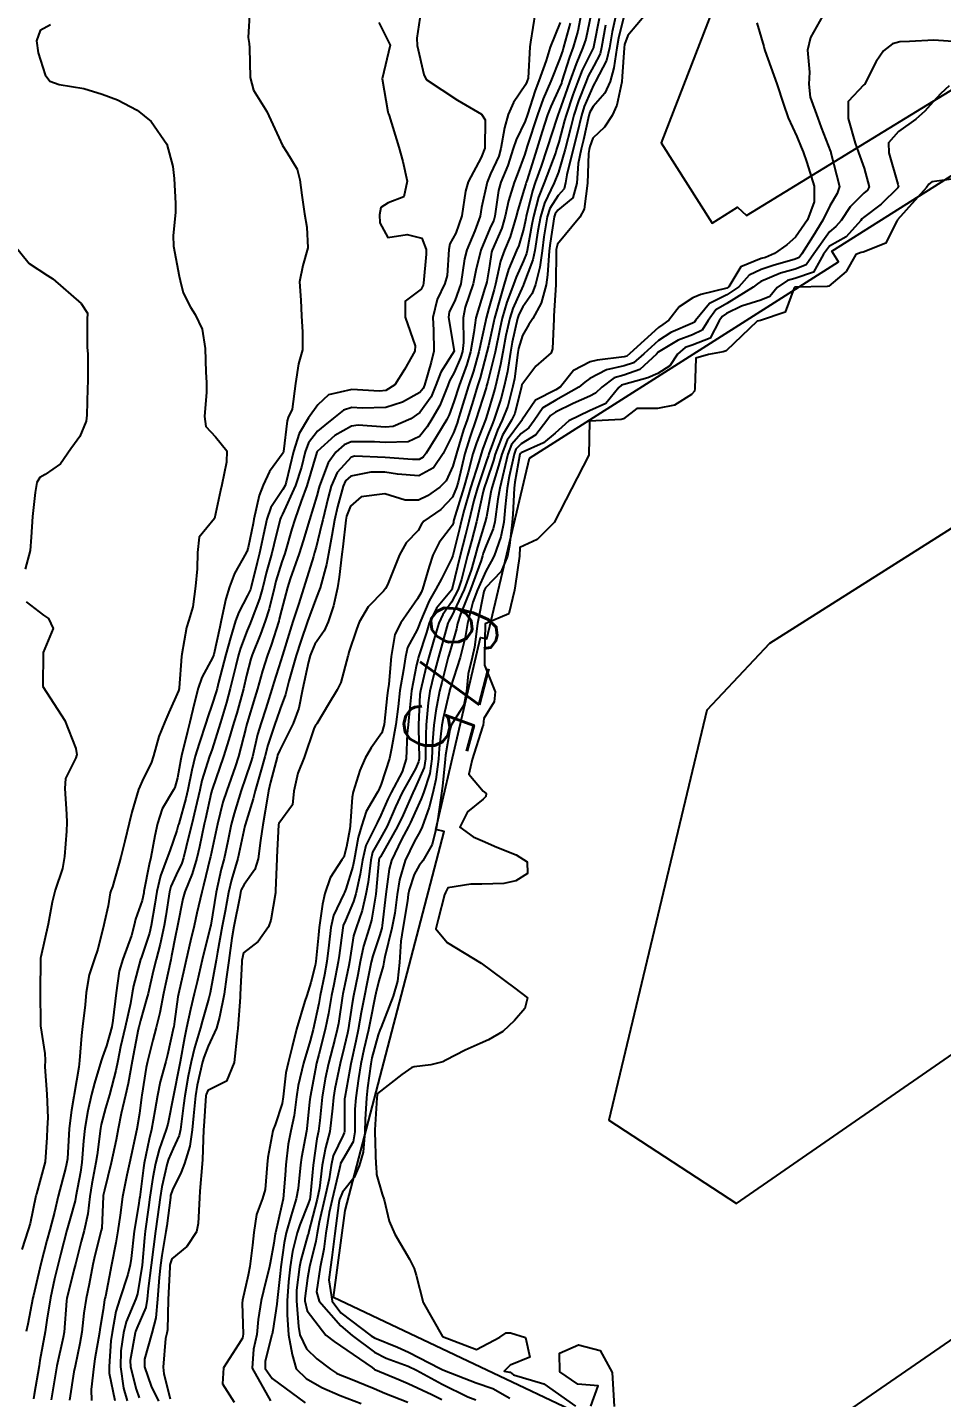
# Model space of a CAD drawing. Header units: metres. Extents: x 298520 to 308411, y 7433745 to 7450750.
# Drawn here: x 300237.4 to 300291.2, y 7445876.7 to 7445957.3 of the extents above; entities that cross this region are included whole.
import ezdxf
from ezdxf.enums import TextEntityAlignment as Align

# ---------------------------------------------------------------- set-up
doc = ezdxf.new("R2010")
doc.units = ezdxf.units.M
doc.header["$LTSCALE"] = 10
for name, color, linetype in [('Cotas', 45, 'Continuous'), ('Curvas de Nivel 1m', 11, 'Continuous'), ('Curvas de Nivel 5m', 15, 'Continuous'), ('Edificações', 30, 'Continuous')]:
    doc.layers.add(name, color=color, linetype=linetype)
doc.styles.add('Style-STANDARD', font='STANDARD.shx')

msp = doc.modelspace()

# ---------------------------------------------------------------- linework, layer by layer
at = {"layer": 'Curvas de Nivel 1m', "flags": 128}
for points, elevation in [([(300250.511, 7445958.393), (300250.428, 7445956.744), (300250.481, 7445956.393), (300250.507, 7445956.129), (300250.545, 7445954.392), (300250.742, 7445953.646), (300251.528, 7445952.382), (300252.226, 7445950.856), (300252.449, 7445950.373), (300252.699, 7445949.993), (300253.31, 7445948.982), (300253.464, 7445948.358), (300253.573, 7445947.453), (300253.732, 7445946.354), (300253.867, 7445945.574), (300253.928, 7445944.351), (300253.647, 7445943.325), (300253.444, 7445942.357), (300253.517, 7445941.281), (300253.55, 7445940.355), (300253.611, 7445939.393), (300253.623, 7445938.354), (300253.386, 7445937.522), (300253.198, 7445936.36), (300253.004, 7445934.849), (300252.775, 7445934.366), (300252.709, 7445934.168), (300252.508, 7445932.37), (300252.482, 7445932.278), (300251.673, 7445931.18), (300251.295, 7445930.382), (300251.072, 7445929.769), (300250.754, 7445928.387), (300250.705, 7445928.121), (300250.418, 7445926.712), (300250.346, 7445926.459), (300250.3, 7445926.391), (300249.615, 7445925.184), (300249.316, 7445924.401), (300249.097, 7445923.691), (300248.822, 7445922.406), (300248.744, 7445922.029), (300248.395, 7445920.419), (300248.341, 7445920.264), (300247.689, 7445919.067), (300247.474, 7445918.428), (300247.238, 7445917.502), (300246.987, 7445916.433), (300246.852, 7445915.87), (300246.493, 7445914.438), (300246.457, 7445914.252), (300246.26, 7445913.155), (300246.109, 7445912.586), (300246.026, 7445912.442), (300245.36, 7445911.325), (300245.08, 7445910.451), (300244.931, 7445909.737), (300244.681, 7445908.455), (300244.599, 7445908.054), (300244.287, 7445906.459), (300244.271, 7445906.369), (300244.175, 7445905.936), (300243.789, 7445904.835), (300243.704, 7445904.467), (300243.55, 7445903.872), (300243.032, 7445902.477), (300242.833, 7445901.768), (300242.644, 7445900.482), (300242.454, 7445898.852), (300242.387, 7445898.485), (300242.072, 7445897.371), (300241.843, 7445896.714), (300241.767, 7445896.493), (300241.367, 7445895.173), (300241.193, 7445894.498), (300240.983, 7445893.541), (300240.799, 7445892.502), (300240.722, 7445891.783), (300240.624, 7445890.504), (300240.543, 7445889.939), (300240.28, 7445888.507), (300240.228, 7445888.24), (300239.95, 7445887.208), (300239.752, 7445886.513), (300239.368, 7445885.072), (300239.232, 7445884.52), (300239.026, 7445883.645), (300238.786, 7445882.527), (300238.573, 7445881.223), (300238.476, 7445880.531), (300238.163, 7445878.852), (300238.106, 7445878.536), (300237.826, 7445876.839), (300237.78, 7445876.584)], 689), ([(300260.594, 7445958.272), (300260.347, 7445956.704), (300260.365, 7445956.274), (300260.756, 7445954.565), (300260.907, 7445954.268), (300262.735, 7445953.052), (300264.165, 7445952.228), (300264.379, 7445951.884), (300264.352, 7445950.225), (300264.143, 7445949.674), (300263.379, 7445948.24), (300263.218, 7445947.699), (300262.999, 7445946.245), (300262.643, 7445945.217), (300262.296, 7445944.594), (300262.238, 7445944.254), (300262.142, 7445942.723), (300261.998, 7445942.256), (300261.547, 7445941.307), (300261.3, 7445940.263), (300261.336, 7445939.501), (300261.355, 7445938.262), (300261.185, 7445937.632), (300260.805, 7445936.267), (300260.731, 7445936.068), (300260.529, 7445935.836), (300259.511, 7445935.273), (300258.52, 7445934.956), (300257.127, 7445934.919), (300256.519, 7445934.95), (300256.037, 7445934.805), (300255.448, 7445934.331), (300254.927, 7445933.915), (300254.501, 7445933.564), (300253.964, 7445932.875), (300253.78, 7445932.351), (300253.567, 7445931.447), (300253.204, 7445930.359), (300252.446, 7445928.675), (300252.342, 7445928.473), (300252.303, 7445928.371), (300251.935, 7445926.86), (300251.811, 7445926.376), (300251.505, 7445925.276), (300251.286, 7445924.381), (300251.087, 7445923.682), (300250.594, 7445922.388), (300250.529, 7445922.23), (300250.364, 7445921.827), (300249.959, 7445920.784), (300249.844, 7445920.397), (300249.686, 7445919.75), (300249.359, 7445918.404), (300249.138, 7445917.58), (300248.794, 7445916.412), (300248.277, 7445914.788), (300248.181, 7445914.514), (300248.153, 7445914.421), (300247.699, 7445912.985), (300247.566, 7445912.427), (300247.325, 7445911.341), (300247.095, 7445910.431), (300246.923, 7445909.725), (300246.611, 7445908.436), (300246.509, 7445908.126), (300246.188, 7445907.445), (300245.868, 7445906.752), (300245.788, 7445906.444), (300245.575, 7445905.032), (300245.478, 7445904.447), (300245.243, 7445903.348), (300244.998, 7445902.451), (300244.819, 7445901.757), (300244.53, 7445900.456), (300244.444, 7445900.112), (300244.087, 7445898.856), (300243.977, 7445898.462), (300243.952, 7445898.333), (300243.596, 7445896.467), (300243.363, 7445895.151), (300243.207, 7445894.472), (300242.939, 7445893.393), (300242.758, 7445892.479), (300242.64, 7445891.844), (300242.363, 7445890.484), (300241.967, 7445888.877), (300241.889, 7445888.566), (300241.882, 7445888.491), (300241.796, 7445886.64), (300241.773, 7445886.492), (300241.39, 7445885.026), (300241.277, 7445884.496), (300241.066, 7445883.333), (300240.889, 7445882.5), (300240.744, 7445881.637), (300240.623, 7445880.502), (300240.516, 7445879.843), (300240.23, 7445878.506), (300240.166, 7445878.18), (300239.9, 7445876.509)], 687), ([(300267.317, 7445958.192), (300267.039, 7445956.459), (300267.005, 7445956.197), (300266.897, 7445954.34), (300266.855, 7445954.198), (300266.828, 7445954.123), (300266.749, 7445953.953), (300266.032, 7445952.909), (300265.735, 7445952.21), (300265.508, 7445951.419), (300265.292, 7445950.214), (300265.168, 7445949.746), (300264.688, 7445948.71), (300264.489, 7445948.223), (300264.166, 7445946.721), (300264.071, 7445946.229), (300263.759, 7445945.349), (300263.286, 7445944.24), (300263.159, 7445943.708), (300262.934, 7445942.245), (300262.593, 7445941.233), (300262.261, 7445940.579), (300262.207, 7445940.254), (300262.551, 7445938.263), (300261.766, 7445937.036), (300261.473, 7445936.261), (300261.201, 7445935.588), (300260.517, 7445934.67), (300259.998, 7445934.278), (300258.957, 7445933.842), (300258.505, 7445933.797), (300256.905, 7445933.918), (300256.506, 7445933.855), (300255.529, 7445933.298), (300254.483, 7445932.362), (300254.467, 7445932.325), (300253.878, 7445930.349), (300253.549, 7445929.449), (300253.162, 7445928.359), (300252.995, 7445927.801), (300252.572, 7445926.368), (300252.408, 7445925.866), (300252.049, 7445924.721), (300251.963, 7445924.374), (300251.652, 7445923.106), (300251.423, 7445922.379), (300251.137, 7445921.606), (300250.65, 7445920.387), (300250.573, 7445920.155), (300250.331, 7445919.174), (300250.137, 7445918.393), (300249.743, 7445916.957), (300249.577, 7445916.401), (300249.279, 7445915.401), (300248.977, 7445914.409), (300248.303, 7445912.469), (300248.289, 7445912.419), (300248.278, 7445912.394), (300248.251, 7445912.263), (300247.907, 7445910.744), (300247.833, 7445910.424), (300247.551, 7445909.085), (300247.405, 7445908.428), (300247.126, 7445907.494), (300246.699, 7445906.435), (300246.572, 7445906.033), (300246.265, 7445904.439), (300246.248, 7445904.343), (300246.147, 7445903.867), (300245.913, 7445902.665), (300245.864, 7445902.443), (300245.547, 7445901.01), (300245.436, 7445900.447), (300245.221, 7445899.319), (300245.007, 7445898.451), (300244.817, 7445897.711), (300244.497, 7445896.456), (300244.417, 7445896.097), (300244.152, 7445894.459), (300244.137, 7445894.354), (300244.022, 7445893.39), (300243.871, 7445892.462), (300243.538, 7445890.919), (300243.433, 7445890.468), (300243.267, 7445889.762), (300243.017, 7445888.474), (300242.878, 7445887.402), (300242.755, 7445886.478), (300242.634, 7445885.778), (300242.37, 7445884.483), (300242.026, 7445882.62), (300241.991, 7445882.489), (300241.97, 7445882.411), (300241.883, 7445881.821), (300241.695, 7445880.663), (300241.671, 7445880.492), (300241.4, 7445878.942), (300241.333, 7445878.495), (300241.181, 7445877.144), (300241.196, 7445876.496)], 686), ([(300270.027, 7445958.158), (300269.831, 7445957.111), (300269.544, 7445956.162), (300269.341, 7445955.591), (300268.892, 7445954.169), (300268.859, 7445954.061), (300268.747, 7445953.791), (300268.231, 7445952.677), (300268.047, 7445952.18), (300267.729, 7445951.201), (300267.409, 7445950.189), (300266.855, 7445948.368), (300266.793, 7445948.199), (300266.766, 7445948.115), (300266.677, 7445947.807), (300266.296, 7445946.566), (300266.202, 7445946.205), (300265.839, 7445945.01), (300265.501, 7445944.211), (300265.271, 7445943.566), (300264.985, 7445942.216), (300264.908, 7445941.909), (300264.589, 7445940.804), (300264.429, 7445940.222), (300264.385, 7445940.027), (300263.996, 7445938.229), (300263.678, 7445937.101), (300263.394, 7445936.237), (300262.903, 7445934.631), (300262.784, 7445934.246), (300262.715, 7445934.041), (300262.501, 7445933.456), (300262.099, 7445932.644), (300261.891, 7445932.256), (300261.337, 7445931.398), (300260.469, 7445930.924), (300259.221, 7445931.039), (300258.471, 7445931.142), (300257.636, 7445931.144), (300256.469, 7445930.918), (300256.147, 7445930.642), (300256.005, 7445930.325), (300255.675, 7445929.103), (300255.507, 7445928.329), (300255.35, 7445927.409), (300255.154, 7445926.333), (300255.024, 7445925.717), (300254.656, 7445924.337), (300254.589, 7445924.14), (300254.386, 7445923.631), (300253.907, 7445922.347), (300253.516, 7445921.192), (300253.254, 7445920.356), (300252.808, 7445918.843), (300252.695, 7445918.364), (300252.622, 7445918.062), (300252.306, 7445917.22), (300252.08, 7445916.589), (300252.009, 7445916.373), (300251.579, 7445915.078), (300251.392, 7445914.379), (300251.152, 7445913.493), (300250.836, 7445912.384), (300250.709, 7445911.922), (300250.235, 7445910.39), (300250.222, 7445910.323), (300249.814, 7445908.396), (300249.44, 7445907.146), (300249.255, 7445906.404), (300249.059, 7445905.304), (300248.892, 7445904.409), (300248.617, 7445902.892), (300248.537, 7445902.414), (300248.183, 7445900.498), (300248.166, 7445900.419), (300248.1, 7445900.172), (300247.714, 7445898.796), (300247.606, 7445898.425), (300247.256, 7445897.244), (300247.066, 7445896.43), (300246.891, 7445895.591), (300246.687, 7445894.433), (300246.609, 7445893.853), (300246.429, 7445892.436), (300246.349, 7445892.095), (300245.996, 7445891.316), (300245.726, 7445890.703), (300245.647, 7445890.443), (300245.339, 7445889.076), (300245.234, 7445888.447), (300245.09, 7445887.31), (300244.963, 7445886.45), (300244.84, 7445885.54), (300244.714, 7445884.452), (300244.524, 7445883.085), (300244.466, 7445882.461), (300244.386, 7445881.962), (300243.867, 7445880.745), (300243.781, 7445880.554), (300243.76, 7445880.471), (300243.482, 7445878.838), (300243.49, 7445878.474), (300243.83, 7445877.153), (300244.009, 7445876.652)], 683), ([(300270.618, 7445958.152), (300270.291, 7445956.642), (300270.124, 7445956.156), (300269.724, 7445955.199), (300269.355, 7445954.164), (300269.202, 7445953.709), (300268.726, 7445952.38), (300268.666, 7445952.229), (300268.646, 7445952.171), (300268.607, 7445952.057), (300267.999, 7445950.181), (300267.679, 7445949.171), (300267.322, 7445948.194), (300267.154, 7445947.716), (300266.792, 7445946.199), (300266.77, 7445946.08), (300266.646, 7445945.519), (300266.348, 7445944.491), (300266.227, 7445944.204), (300265.75, 7445943.075), (300265.491, 7445942.211), (300265.286, 7445941.523), (300264.919, 7445940.217), (300264.855, 7445939.943), (300264.567, 7445938.593), (300264.48, 7445938.221), (300264.071, 7445936.696), (300263.925, 7445936.229), (300263.661, 7445935.37), (300263.304, 7445934.238), (300263.103, 7445933.642), (300262.681, 7445932.247), (300262.476, 7445931.51), (300262.081, 7445930.64), (300261.7, 7445930.258), (300260.979, 7445929.744), (300260.455, 7445929.493), (300259.672, 7445929.499), (300258.459, 7445929.863), (300257.082, 7445929.688), (300256.451, 7445929.145), (300256.215, 7445928.552), (300256.172, 7445928.323), (300255.992, 7445926.752), (300255.94, 7445926.325), (300255.769, 7445924.956), (300255.675, 7445924.327), (300255.444, 7445923.268), (300255.135, 7445922.332), (300254.89, 7445921.81), (300254.353, 7445921.011), (300254.139, 7445920.551), (300254.072, 7445920.344), (300253.97, 7445919.977), (300253.624, 7445918.35), (300253.403, 7445917.257), (300253.078, 7445916.358), (300252.277, 7445914.786), (300252.156, 7445914.489), (300252.125, 7445914.371), (300251.735, 7445912.899), (300251.623, 7445912.376), (300251.428, 7445911.185), (300251.285, 7445910.379), (300251.137, 7445909.458), (300250.999, 7445908.382), (300250.817, 7445907.76), (300250.18, 7445906.871), (300250.015, 7445906.553), (300249.972, 7445906.393), (300249.928, 7445906.151), (300249.57, 7445904.399), (300249.453, 7445903.707), (300249.28, 7445902.403), (300249.153, 7445901.439), (300248.998, 7445900.407), (300248.727, 7445899.048), (300248.546, 7445898.413), (300248.072, 7445897.348), (300247.809, 7445896.679), (300247.74, 7445896.423), (300247.42, 7445895.048), (300247.319, 7445894.427), (300247.2, 7445893.25), (300247.132, 7445892.429), (300246.976, 7445891.453), (300246.663, 7445890.433), (300246.473, 7445889.94), (300245.967, 7445888.886), (300245.855, 7445888.551), (300245.838, 7445888.441), (300245.626, 7445886.763), (300245.579, 7445886.444), (300245.343, 7445885.024), (300245.264, 7445884.446), (300245.179, 7445883.724), (300245.088, 7445882.452), (300244.976, 7445881.354), (300244.742, 7445880.457), (300244.307, 7445878.923), (300244.322, 7445878.463), (300244.702, 7445877.327), (300245.137, 7445876.45)], 682), ([(300272.09, 7445958.137), (300271.84, 7445957.081), (300271.686, 7445956.141), (300271.515, 7445955.392), (300270.872, 7445954.149), (300270.825, 7445954.076), (300270.75, 7445953.935), (300270.204, 7445952.682), (300270.035, 7445952.157), (300269.782, 7445951.089), (300269.546, 7445950.162), (300269.174, 7445948.659), (300269.111, 7445948.174), (300269.02, 7445947.832), (300268.672, 7445947.43), (300268.176, 7445946.669), (300268.03, 7445946.186), (300267.834, 7445944.996), (300267.731, 7445944.189), (300267.589, 7445943.22), (300267.339, 7445942.193), (300267.133, 7445941.66), (300266.59, 7445940.875), (300266.35, 7445940.437), (300266.276, 7445940.203), (300265.964, 7445938.811), (300265.856, 7445938.207), (300265.679, 7445937.076), (300265.492, 7445936.21), (300265.29, 7445935.447), (300264.884, 7445934.216), (300264.775, 7445933.951), (300264.498, 7445933.236), (300264.221, 7445932.49), (300264.138, 7445932.225), (300264.004, 7445931.753), (300263.518, 7445930.234), (300263.135, 7445928.925), (300262.968, 7445928.242), (300262.86, 7445927.82), (300262.467, 7445926.249), (300262.411, 7445926.087), (300261.794, 7445924.861), (300261.473, 7445924.259), (300261.081, 7445923.568), (300260.527, 7445922.268), (300260.488, 7445922.152), (300260.367, 7445921.859), (300259.804, 7445920.825), (300259.675, 7445920.28), (300259.567, 7445919.513), (300259.346, 7445918.285), (300259.241, 7445917.354), (300259.112, 7445916.288), (300258.858, 7445914.871), (300258.741, 7445914.293), (300258.258, 7445912.769), (300258.116, 7445912.44), (300258.026, 7445912.302), (300257.376, 7445911.169), (300257.093, 7445910.311), (300256.901, 7445909.628), (300256.652, 7445908.316), (300256.583, 7445907.93), (300256.177, 7445906.589), (300256.099, 7445906.396), (300256.056, 7445906.321), (300255.449, 7445905.038), (300255.288, 7445904.329), (300255.174, 7445903.299), (300255.049, 7445902.331), (300254.91, 7445901.544), (300254.667, 7445900.334), (300254.575, 7445899.859), (300254.252, 7445898.338), (300254.076, 7445897.672), (300253.682, 7445896.354), (300253.366, 7445895.034), (300253.268, 7445894.358), (300253.123, 7445893.258), (300252.925, 7445892.361), (300252.775, 7445891.589), (300252.636, 7445890.363), (300252.594, 7445889.747), (300252.478, 7445888.365), (300252.391, 7445887.933), (300252.023, 7445886.369), (300252.011, 7445886.3), (300251.934, 7445885.751), (300251.712, 7445884.576), (300251.668, 7445884.372), (300251.326, 7445882.948), (300251.189, 7445882.377), (300251.004, 7445881.25), (300250.925, 7445880.379), (300250.725, 7445879.511), (300250.651, 7445878.382), (300251.734, 7445876.46)], 679), ([(300272.583, 7445958.132), (300272.214, 7445956.7), (300272.129, 7445956.136), (300271.95, 7445954.95), (300271.723, 7445954.14), (300271.421, 7445953.465), (300270.731, 7445952.687), (300270.532, 7445952.346), (300270.47, 7445952.153), (300270.157, 7445950.706), (300270.025, 7445950.157), (300269.843, 7445949.312), (300269.761, 7445948.164), (300269.531, 7445947.306), (300268.659, 7445946.567), (300268.488, 7445946.349), (300268.439, 7445946.182), (300268.194, 7445944.628), (300268.15, 7445944.185), (300268.034, 7445942.763), (300267.96, 7445942.186), (300267.674, 7445941.107), (300267.178, 7445940.194), (300266.938, 7445939.838), (300266.573, 7445939.203), (300266.332, 7445938.435), (300266.293, 7445938.203), (300266.092, 7445936.652), (300266.004, 7445936.205), (300265.7, 7445935.029), (300265.379, 7445934.211), (300265.098, 7445933.62), (300264.592, 7445932.219), (300264.565, 7445932.136), (300264.479, 7445931.875), (300263.917, 7445930.228), (300263.707, 7445929.483), (300263.42, 7445928.235), (300263.217, 7445927.453), (300262.905, 7445926.243), (300262.438, 7445924.294), (300262.425, 7445924.25), (300262.392, 7445924.198), (300261.501, 7445923.139), (300261.084, 7445922.263), (300260.916, 7445921.713), (300260.457, 7445920.269), (300260.432, 7445920.18), (300260.338, 7445919.795), (300260.033, 7445918.274), (300259.882, 7445916.694), (300259.838, 7445916.277), (300259.779, 7445915.769), (300259.731, 7445914.278), (300259.489, 7445913.505), (300258.836, 7445912.291), (300258.646, 7445911.895), (300258.233, 7445910.951), (300258.021, 7445910.507), (300257.91, 7445910.303), (300257.35, 7445909.17), (300257.145, 7445908.311), (300257.02, 7445907.482), (300256.753, 7445906.314), (300256.617, 7445905.867), (300256.157, 7445904.755), (300256.021, 7445904.454), (300255.989, 7445904.322), (300255.773, 7445902.687), (300255.714, 7445902.324), (300255.454, 7445900.986), (300255.33, 7445900.328), (300255.147, 7445899.275), (300254.952, 7445898.331), (300254.578, 7445896.852), (300254.448, 7445896.344), (300254.379, 7445896.024), (300254.069, 7445894.349), (300254.03, 7445894.068), (300253.879, 7445892.486), (300253.858, 7445892.352), (300253.552, 7445890.791), (300253.491, 7445890.355), (300253.363, 7445888.962), (300253.248, 7445888.357), (300252.943, 7445887.37), (300252.658, 7445886.363), (300252.535, 7445885.763), (300252.348, 7445884.366), (300252.301, 7445883.974), (300252.126, 7445882.368), (300252.102, 7445882.156), (300251.867, 7445880.61), (300251.832, 7445880.402), (300251.822, 7445880.37), (300251.429, 7445878.792), (300251.427, 7445878.374), (300251.837, 7445877.785), (300253.771, 7445876.351)], 678), ([(300273.825, 7445958.115), (300272.78, 7445956.854), (300272.583, 7445956.324), (300272.554, 7445956.132), (300272.446, 7445954.443), (300272.415, 7445954.133), (300272.117, 7445952.751), (300271.859, 7445952.139), (300271.407, 7445951.452), (300270.71, 7445950.81), (300270.54, 7445950.316), (300270.499, 7445950.152), (300270.457, 7445949.91), (300270.406, 7445948.154), (300270.194, 7445946.623), (300269.949, 7445946.161), (300268.637, 7445944.571), (300268.559, 7445944.256), (300268.555, 7445944.181), (300268.526, 7445942.258), (300268.525, 7445942.181), (300268.417, 7445940.349), (300268.407, 7445940.182), (300268.338, 7445938.409), (300268.251, 7445938.183), (300267.359, 7445937.383), (300266.534, 7445936.288), (300266.518, 7445936.215), (300266.519, 7445936.2), (300266.113, 7445934.608), (300265.927, 7445934.206), (300265.394, 7445933.317), (300264.971, 7445932.215), (300264.862, 7445931.834), (300264.468, 7445930.679), (300264.31, 7445930.222), (300264.254, 7445930.016), (300263.872, 7445928.229), (300263.568, 7445927.091), (300263.341, 7445926.236), (300262.988, 7445924.83), (300262.783, 7445924.244), (300262.385, 7445923.496), (300261.871, 7445922.762), (300261.639, 7445922.257), (300261.349, 7445921.27), (300261.048, 7445920.263), (300260.896, 7445919.705), (300260.559, 7445918.268), (300260.532, 7445918.056), (300260.456, 7445916.268), (300260.452, 7445916.107), (300260.479, 7445914.268), (300260.454, 7445914.086), (300260.267, 7445913.674), (300259.492, 7445912.281), (300259.093, 7445911.434), (300258.595, 7445910.294), (300258.216, 7445909.605), (300257.746, 7445908.766), (300257.632, 7445908.306), (300257.477, 7445907.014), (300257.355, 7445906.308), (300257.13, 7445905.344), (300256.77, 7445904.314), (300256.626, 7445903.838), (300256.379, 7445902.318), (300256.34, 7445902.108), (300256.113, 7445900.974), (300255.998, 7445900.428), (300255.982, 7445900.321), (300255.729, 7445898.681), (300255.658, 7445898.324), (300255.517, 7445897.768), (300255.152, 7445896.334), (300254.953, 7445895.432), (300254.775, 7445894.339), (300254.645, 7445892.967), (300254.564, 7445892.342), (300254.464, 7445891.885), (300254.238, 7445890.346), (300254.07, 7445888.454), (300254.052, 7445888.349), (300253.96, 7445888.066), (300253.465, 7445886.838), (300253.308, 7445886.356), (300253.034, 7445885.252), (300252.889, 7445884.36), (300252.785, 7445883.48), (300252.713, 7445882.362), (300252.707, 7445881.535), (300252.799, 7445880.361), (300253.019, 7445879.191), (300253.249, 7445878.356), (300253.837, 7445877.781), (300254.748, 7445877.252), (300255.827, 7445876.777), (300257.065, 7445876.308)], 677), ([(300258.117, 7445957.631), (300258.773, 7445956.29), (300258.311, 7445954.297), (300258.644, 7445952.371), (300258.666, 7445952.291), (300258.68, 7445952.248), (300258.721, 7445952.142), (300259.291, 7445950.284), (300259.533, 7445949.443), (300259.772, 7445948.279), (300259.59, 7445947.36), (300258.664, 7445947.009), (300258.23, 7445946.726), (300258.149, 7445946.298), (300258.174, 7445945.823), (300258.64, 7445944.955), (300259.782, 7445945.138), (300260.639, 7445944.923), (300260.892, 7445944.267), (300260.907, 7445943.989), (300260.744, 7445942.269), (300260.716, 7445942.155), (300260.599, 7445941.927), (300259.66, 7445941.211), (300259.665, 7445940.279), (300260.257, 7445938.582), (300260.234, 7445938.273), (300259.625, 7445937.201), (300259.061, 7445936.285), (300258.53, 7445935.959), (300258.157, 7445935.923), (300256.53, 7445936.016), (300255.154, 7445935.706), (300254.521, 7445935.113), (300253.981, 7445934.348), (300253.424, 7445933.431), (300253.093, 7445932.361), (300252.655, 7445930.557), (300252.591, 7445930.368), (300252.461, 7445930.13), (300251.752, 7445929.074), (300251.513, 7445928.379), (300251.329, 7445927.482), (300251.086, 7445926.383), (300250.954, 7445925.838), (300250.6, 7445924.388), (300250.551, 7445924.229), (300250.388, 7445923.879), (300249.861, 7445922.913), (300249.67, 7445922.397), (300249.371, 7445921.387), (300249.101, 7445920.409), (300248.682, 7445918.77), (300248.591, 7445918.416), (300248.533, 7445918.204), (300248.309, 7445917.483), (300248.032, 7445916.687), (300247.945, 7445916.423), (300247.533, 7445915.175), (300247.305, 7445914.43), (300247.096, 7445913.6), (300246.87, 7445912.434), (300246.756, 7445911.924), (300246.333, 7445910.439), (300246.307, 7445910.354), (300246.219, 7445910.049), (300245.804, 7445908.847), (300245.655, 7445908.445), (300245.263, 7445907.373), (300245.038, 7445906.451), (300244.921, 7445905.704), (300244.709, 7445904.454), (300244.603, 7445904), (300244.134, 7445902.597), (300244.087, 7445902.461), (300243.668, 7445900.908), (300243.592, 7445900.468), (300243.495, 7445899.867), (300243.184, 7445898.473), (300242.913, 7445897.319), (300242.745, 7445896.48), (300242.626, 7445895.91), (300242.249, 7445894.487), (300242.025, 7445893.696), (300241.769, 7445892.739), (300241.717, 7445892.493), (300241.526, 7445890.959), (300241.457, 7445890.495), (300241.218, 7445889.25), (300241.103, 7445888.499), (300240.972, 7445887.48), (300240.762, 7445886.502), (300240.585, 7445885.852), (300240.254, 7445884.507), (300240.185, 7445884.233), (300239.899, 7445883.119), (300239.749, 7445882.512), (300239.725, 7445882.346), (300239.58, 7445880.514), (300239.531, 7445880.187), (300239.163, 7445878.52), (300239.015, 7445877.702), (300238.815, 7445876.525)], 688), ([(300269.374, 7445957.577), (300268.99, 7445956.168), (300268.939, 7445956), (300268.766, 7445955.501), (300268.232, 7445954.178), (300267.784, 7445953.137), (300267.449, 7445952.189), (300266.851, 7445950.345), (300266.805, 7445950.198), (300266.7, 7445949.876), (300266.247, 7445948.645), (300266.076, 7445948.206), (300265.745, 7445947.131), (300265.55, 7445946.211), (300265.348, 7445945.51), (300264.782, 7445944.219), (300264.747, 7445944.103), (300264.619, 7445943.303), (300264.469, 7445942.358), (300264.441, 7445942.222), (300264.361, 7445941.984), (300263.827, 7445940.231), (300263.703, 7445939.361), (300263.516, 7445938.236), (300263.296, 7445937.495), (300262.844, 7445936.245), (300262.523, 7445935.284), (300262.246, 7445934.523), (300262.111, 7445934.254), (300261.513, 7445933.244), (300260.905, 7445932.266), (300260.727, 7445932.021), (300260.479, 7445931.887), (300260.098, 7445931.894), (300258.48, 7445932.012), (300256.7, 7445932.098), (300256.48, 7445932.023), (300255.667, 7445931.132), (300255.315, 7445930.331), (300255.132, 7445929.658), (300254.806, 7445928.336), (300254.739, 7445928.037), (300254.419, 7445926.738), (300254.334, 7445926.421), (300254.308, 7445926.342), (300254.258, 7445926.189), (300253.69, 7445924.351), (300253.382, 7445923.354), (300253.055, 7445922.36), (300252.884, 7445921.843), (300252.44, 7445920.369), (300252.34, 7445920.049), (300251.93, 7445918.771), (300251.804, 7445918.375), (300251.453, 7445917.231), (300251.178, 7445916.381), (300250.977, 7445915.692), (300250.667, 7445914.386), (300250.582, 7445914.074), (300250.26, 7445913.14), (300250.002, 7445912.394), (300249.587, 7445911.045), (300249.424, 7445910.402), (300249.22, 7445909.411), (300248.998, 7445908.408), (300248.831, 7445907.772), (300248.537, 7445906.415), (300248.217, 7445904.482), (300248.209, 7445904.419), (300248.15, 7445904.161), (300247.797, 7445902.763), (300247.714, 7445902.424), (300247.41, 7445901.131), (300247.234, 7445900.429), (300247.019, 7445899.505), (300246.796, 7445898.433), (300246.671, 7445897.84), (300246.411, 7445896.437), (300246.356, 7445896.14), (300246.033, 7445894.44), (300245.692, 7445892.767), (300245.599, 7445892.444), (300245.177, 7445891.266), (300244.966, 7445890.45), (300244.807, 7445889.62), (300244.636, 7445888.453), (300244.558, 7445887.853), (300244.362, 7445886.456), (300244.321, 7445886.072), (300244.17, 7445884.457), (300243.896, 7445882.764), (300243.802, 7445882.471), (300243.234, 7445881.115), (300243.077, 7445880.478), (300242.919, 7445879.413), (300242.907, 7445878.479), (300243.086, 7445877.221), (300243.293, 7445876.475)], 684), ([(300271.075, 7445957.862), (300270.774, 7445956.271), (300270.755, 7445956.168), (300270.746, 7445956.15), (300270.092, 7445954.825), (300269.828, 7445954.159), (300269.538, 7445953.365), (300269.133, 7445952.166), (300269.04, 7445951.846), (300268.707, 7445950.585), (300268.578, 7445950.172), (300268.527, 7445949.998), (300267.846, 7445948.188), (300267.518, 7445947.343), (300267.21, 7445946.194), (300267.122, 7445945.721), (300266.843, 7445944.198), (300266.801, 7445944.027), (300266.624, 7445943.583), (300266.193, 7445942.62), (300266.037, 7445942.206), (300265.654, 7445941.148), (300265.374, 7445940.212), (300265.228, 7445939.562), (300264.953, 7445938.216), (300264.885, 7445937.889), (300264.537, 7445936.495), (300264.475, 7445936.28), (300264.458, 7445936.221), (300264.423, 7445936.113), (300263.827, 7445934.23), (300263.481, 7445933.252), (300263.178, 7445932.24), (300262.783, 7445930.562), (300262.693, 7445930.247), (300262.457, 7445929.681), (300261.762, 7445928.945), (300260.758, 7445928.267), (300260.618, 7445928.091), (300260.435, 7445927.709), (300259.714, 7445926.99), (300259.33, 7445926.286), (300258.622, 7445924.523), (300258.504, 7445924.298), (300258.391, 7445924.146), (300257.479, 7445923.212), (300256.951, 7445922.314), (300256.79, 7445921.893), (300256.346, 7445920.556), (300256.305, 7445920.359), (300256.297, 7445920.32), (300255.882, 7445918.77), (300255.664, 7445918.327), (300255.154, 7445917.487), (300254.465, 7445916.338), (300254.383, 7445916.248), (300254.29, 7445916.033), (300253.723, 7445914.348), (300253.344, 7445913.434), (300253.101, 7445912.357), (300253.038, 7445911.561), (300252.224, 7445910.451), (300252.215, 7445910.379), (300252.104, 7445908.471), (300252.1, 7445908.371), (300252.033, 7445906.513), (300252.025, 7445906.371), (300251.76, 7445904.771), (300251.621, 7445904.375), (300251.005, 7445903.521), (300250.138, 7445902.853), (300250.055, 7445902.391), (300250.045, 7445902.304), (300249.946, 7445900.392), (300249.941, 7445900.232), (300249.808, 7445898.394), (300249.766, 7445898.081), (300249.587, 7445896.397), (300249.151, 7445895.299), (300248.038, 7445894.738), (300247.941, 7445894.514), (300247.923, 7445894.421), (300247.807, 7445892.63), (300247.797, 7445892.422), (300247.725, 7445890.684), (300247.707, 7445890.423), (300247.582, 7445888.809), (300247.551, 7445888.424), (300247.472, 7445886.901), (300247.381, 7445886.426), (300246.816, 7445885.545), (300245.919, 7445884.822), (300245.829, 7445884.526), (300245.814, 7445884.441), (300245.806, 7445884.335), (300245.71, 7445882.443), (300245.661, 7445880.648), (300245.631, 7445880.443), (300245.554, 7445880.139), (300245.409, 7445878.447), (300245.459, 7445878.066), (300245.824, 7445876.583)], 681), ([(300280.361, 7445957.608), (300280.775, 7445956.21), (300280.815, 7445956.03), (300280.831, 7445955.971), (300281.539, 7445954.022), (300281.946, 7445952.807), (300282.207, 7445952.015), (300282.712, 7445950.914), (300282.985, 7445950.285), (300283.09, 7445950.004), (300283.315, 7445949.379), (300283.738, 7445947.994), (300283.741, 7445947.071), (300283.343, 7445946), (300282.643, 7445944.987), (300282.125, 7445944.528), (300281.409, 7445944.022), (300280.867, 7445943.79), (300280.628, 7445943.733), (300279.427, 7445943.242), (300278.712, 7445942.058), (300278.602, 7445941.986), (300277.072, 7445941.601), (300276.596, 7445941.403), (300275.795, 7445940.883), (300275.189, 7445940.094), (300274.839, 7445939.838), (300274.579, 7445939.669), (300272.89, 7445938.125), (300272.71, 7445937.979), (300272.56, 7445937.932), (300270.97, 7445937.732), (300270.555, 7445937.636), (300269.571, 7445937.141), (300268.812, 7445936.176), (300268.531, 7445935.994), (300267.328, 7445935.389), (300266.541, 7445934.2), (300266.529, 7445934.184), (300266.512, 7445934.166), (300265.675, 7445933.029), (300265.345, 7445932.211), (300265.164, 7445931.525), (300264.766, 7445930.217), (300264.706, 7445929.972), (300264.446, 7445928.511), (300264.37, 7445928.221), (300263.914, 7445926.735), (300263.777, 7445926.23), (300263.548, 7445925.377), (300263.139, 7445924.239), (300262.377, 7445922.615), (300262.243, 7445922.382), (300262.182, 7445922.252), (300261.787, 7445920.82), (300261.63, 7445920.257), (300261.359, 7445919.233), (300261.124, 7445918.262), (300261.008, 7445917.567), (300260.898, 7445916.264), (300260.871, 7445915.68), (300260.853, 7445914.264), (300260.774, 7445913.758), (300260.256, 7445912.553), (300260.113, 7445912.272), (300259.536, 7445910.977), (300259.204, 7445910.285), (300258.205, 7445908.506), (300258.133, 7445908.371), (300258.116, 7445908.301), (300257.957, 7445906.521), (300257.931, 7445906.302), (300257.686, 7445904.776), (300257.553, 7445904.306), (300257.21, 7445903.241), (300257.016, 7445902.311), (300256.875, 7445901.559), (300256.621, 7445900.315), (300256.543, 7445899.871), (300256.312, 7445898.318), (300256.275, 7445898.124), (300256.073, 7445897.29), (300255.841, 7445896.323), (300255.525, 7445894.844), (300255.44, 7445894.329), (300255.39, 7445893.693), (300255.226, 7445892.332), (300254.969, 7445891.365), (300254.771, 7445890.338), (300254.615, 7445888.986), (300254.486, 7445888.342), (300253.978, 7445886.384), (300253.967, 7445886.35), (300253.967, 7445886.326), (300253.941, 7445886.251), (300253.514, 7445884.759), (300253.436, 7445884.355), (300253.272, 7445882.984), (300253.256, 7445882.356), (300253.377, 7445880.848), (300253.464, 7445880.354), (300253.855, 7445879.534), (300254.453, 7445878.945), (300255.276, 7445878.329), (300255.621, 7445878.103), (300255.84, 7445878.001), (300256.354, 7445877.799), (300257.832, 7445877.184), (300258.465, 7445876.926), (300259.824, 7445876.386)], 676), ([(300292.199, 7445956.476), (300290.78, 7445956.586), (300289.348, 7445956.501), (300288.778, 7445956.48), (300288.345, 7445956.377), (300287.827, 7445955.949), (300287.386, 7445955.334), (300286.754, 7445954.061), (300286.718, 7445953.995), (300286.675, 7445953.961), (300285.738, 7445952.969), (300285.74, 7445951.97), (300286.146, 7445950.528), (300286.343, 7445949.964), (300286.689, 7445949.04), (300286.977, 7445947.957), (300286.883, 7445947.746), (300286.669, 7445947.569), (300285.865, 7445946.764), (300285.336, 7445945.973), (300285.016, 7445945.61), (300284.646, 7445945.289), (300283.722, 7445943.994), (300283.271, 7445943.352), (300282.619, 7445943.094), (300281.764, 7445942.87), (300280.608, 7445942.369), (300280.398, 7445942.241), (300280.149, 7445942.037), (300278.593, 7445941.072), (300277.952, 7445940.703), (300277.493, 7445940.071), (300277.149, 7445939.502), (300276.575, 7445939.24), (300275.735, 7445938.924), (300274.564, 7445938.204), (300274.454, 7445938.102), (300273.479, 7445937.186), (300272.544, 7445936.867), (300271.973, 7445936.704), (300271.232, 7445936.143), (300270.878, 7445935.798), (300270.528, 7445935.631), (300269.554, 7445935.195), (300268.518, 7445934.672), (300268.216, 7445934.483), (300267.999, 7445934.185), (300267.348, 7445933.344), (300266.492, 7445932.816), (300266.185, 7445932.506), (300266.071, 7445932.204), (300265.794, 7445930.883), (300265.67, 7445930.208), (300265.549, 7445929.112), (300265.462, 7445928.21), (300265.294, 7445927.348), (300264.899, 7445926.215), (300264.731, 7445925.895), (300264.404, 7445925.327), (300263.915, 7445924.227), (300263.643, 7445923.489), (300263.335, 7445922.236), (300263.191, 7445921.407), (300262.893, 7445920.242), (300262.325, 7445918.476), (300262.276, 7445918.298), (300262.263, 7445918.251), (300261.895, 7445916.658), (300261.827, 7445916.255), (300261.665, 7445914.87), (300261.622, 7445914.257), (300261.474, 7445913.045), (300261.297, 7445912.26), (300261.074, 7445911.428), (300260.661, 7445910.266), (300260.523, 7445909.964), (300260.214, 7445909.422), (300259.653, 7445908.278), (300259.321, 7445907.148), (300259.19, 7445906.285), (300259.054, 7445905.178), (300258.884, 7445904.289), (300258.457, 7445902.616), (300258.407, 7445902.296), (300258.374, 7445902.051), (300258.116, 7445901.2), (300257.936, 7445900.471), (300257.898, 7445900.302), (300257.6, 7445898.793), (300257.497, 7445898.306), (300257.231, 7445897.149), (300257.056, 7445896.31), (300256.921, 7445895.44), (300256.757, 7445894.313), (300256.704, 7445893.635), (300256.697, 7445892.313), (300256.597, 7445891.721), (300255.988, 7445890.678), (300255.863, 7445890.444), (300255.836, 7445890.322), (300255.804, 7445890.146), (300255.36, 7445888.329), (300255.187, 7445887.563), (300255.001, 7445886.334), (300254.866, 7445885.399), (300254.666, 7445884.339), (300254.44, 7445882.884), (300254.598, 7445882.339), (300255.871, 7445880.887), (300256.538, 7445880.313), (300257.853, 7445879.333), (300258.54, 7445878.979), (300259.845, 7445878.503), (300260.335, 7445878.265), (300261.835, 7445877.451), (300263.36, 7445876.702), (300263.826, 7445876.523)], 674), ([(300291.699, 7445953.901), (300291.202, 7445953.449), (300290.738, 7445952.945), (300290.251, 7445952.397), (300289.735, 7445951.925), (300288.716, 7445951.205), (300288.12, 7445950.534), (300288.141, 7445949.946), (300288.675, 7445948.109), (300288.699, 7445947.94), (300288.672, 7445947.883), (300287.694, 7445946.918), (300286.655, 7445946.151), (300286.556, 7445946.059), (300286.487, 7445945.962), (300285.619, 7445944.994), (300284.638, 7445944.447), (300284.289, 7445943.985), (300283.693, 7445942.917), (300282.611, 7445942.543), (300282.181, 7445942.442), (300281.57, 7445942.02), (300281.132, 7445941.49), (300280.595, 7445941.277), (300279.467, 7445940.922), (300278.587, 7445940.481), (300278.326, 7445940.322), (300278.154, 7445940.064), (300277.613, 7445939.029), (300276.568, 7445938.631), (300276.155, 7445938.497), (300275.699, 7445938.089), (300275.243, 7445937.402), (300274.546, 7445936.96), (300273.952, 7445936.699), (300272.536, 7445936.309), (300272.397, 7445936.269), (300272.246, 7445936.133), (300271.47, 7445935.194), (300270.519, 7445934.768), (300269.298, 7445934.168), (300268.878, 7445933.804), (300268.502, 7445933.438), (300267.798, 7445932.883), (300266.484, 7445932.285), (300266.44, 7445932.244), (300266.423, 7445932.201), (300266.121, 7445930.549), (300266.074, 7445930.204), (300265.995, 7445928.657), (300265.969, 7445928.205), (300265.807, 7445926.821), (300265.689, 7445926.207), (300265.32, 7445925.294), (300264.394, 7445924.336), (300264.325, 7445924.221), (300264.295, 7445924.125), (300263.913, 7445922.227), (300263.736, 7445920.845), (300263.611, 7445920.231), (300263.367, 7445919.268), (300263.272, 7445918.236), (300263.112, 7445917.436), (300262.379, 7445916.249), (300262.29, 7445915.98), (300262.043, 7445914.485), (300262.019, 7445914.253), (300261.861, 7445912.65), (300261.809, 7445912.254), (300261.611, 7445910.877), (300261.514, 7445910.257), (300261.257, 7445909.215), (300260.698, 7445908.265), (300260.48, 7445907.986), (300260.191, 7445907.458), (300259.893, 7445906.558), (300259.844, 7445906.275), (300259.796, 7445905.902), (300259.523, 7445904.279), (300259.401, 7445903.537), (300259.32, 7445902.282), (300259.22, 7445901.18), (300258.964, 7445900.287), (300258.249, 7445898.462), (300258.181, 7445898.299), (300258.08, 7445898.012), (300257.703, 7445896.667), (300257.636, 7445896.304), (300257.452, 7445894.895), (300257.383, 7445894.306), (300257.299, 7445893.028), (300257.293, 7445892.307), (300257.185, 7445891.118), (300256.962, 7445890.31), (300256.663, 7445889.626), (300255.967, 7445888.747), (300255.799, 7445888.322), (300255.759, 7445888.121), (300255.515, 7445886.326), (300255.352, 7445884.898), (300255.262, 7445884.33), (300255.165, 7445883.591), (300255.369, 7445882.328), (300255.883, 7445881.643), (300257.662, 7445880.302), (300257.862, 7445880.18), (300259.202, 7445879.625), (300259.854, 7445879.339), (300261.723, 7445878.373), (300261.844, 7445878.31), (300261.97, 7445878.249), (300263.836, 7445877.527), (300264.816, 7445877.199), (300265.827, 7445876.631)], 673), ([(300292.148, 7445948.429), (300290.678, 7445948.246), (300290.488, 7445948.101), (300290.356, 7445947.915), (300288.654, 7445945.999), (300288.624, 7445945.97), (300288.602, 7445945.941), (300287.964, 7445944.623), (300286.634, 7445944.103), (300286.514, 7445944.081), (300286.196, 7445943.964), (300285.621, 7445942.967), (300284.605, 7445942.099), (300284.499, 7445942.087), (300282.603, 7445942.031), (300282.587, 7445942.026), (300282.568, 7445942.01), (300282.043, 7445940.561), (300280.583, 7445940.069), (300280.379, 7445940.033), (300278.565, 7445938.287), (300278.39, 7445938.236), (300277.521, 7445938.07), (300276.781, 7445937.856), (300276.725, 7445936.078), (300276.689, 7445935.921), (300276.529, 7445935.728), (300275.523, 7445935.09), (300274.521, 7445934.9), (300273.304, 7445934.901), (300272.515, 7445934.292), (300272.389, 7445934.257), (300270.513, 7445934.154), (300270.483, 7445932.15), (300269.463, 7445930.165), (300268.443, 7445928.18), (300267.428, 7445927.189), (300266.421, 7445926.715), (300266.389, 7445926.225), (300266.387, 7445926.2), (300266.14, 7445924.458), (300266.107, 7445924.203), (300265.77, 7445922.808), (300264.373, 7445922.22), (300264.333, 7445920.231), (300264.327, 7445920.205), (300264.339, 7445919.788), (300264.966, 7445918.214), (300264.898, 7445917.63), (300264.299, 7445916.649), (300264.264, 7445916.25), (300264.258, 7445916.221), (300264.215, 7445916.144), (300263.615, 7445914.23), (300263.404, 7445913.373), (300264.254, 7445912.358), (300264.433, 7445912.218), (300264.411, 7445912.058), (300264.248, 7445911.9), (300263.328, 7445911.143), (300262.878, 7445910.24), (300263.661, 7445909.672), (300264.215, 7445909.441), (300265.069, 7445909.075), (300266.207, 7445908.611), (300266.843, 7445908.194), (300266.872, 7445907.514), (300266.186, 7445907.088), (300265.463, 7445906.932), (300264.183, 7445906.889), (300263.533, 7445906.886), (300262.179, 7445906.67), (300262.029, 7445906.398), (300261.988, 7445906.252), (300261.604, 7445904.81), (300261.477, 7445904.257), (300262.145, 7445903.458), (300264.133, 7445902.23), (300266.111, 7445900.756), (300266.869, 7445900.192), (300266.715, 7445899.576), (300266.09, 7445898.866), (300265.404, 7445898.21), (300264.575, 7445897.723), (300264.072, 7445897.5), (300263.189, 7445897.116), (300262.057, 7445896.535), (300261.872, 7445896.436), (300261.182, 7445896.259), (300260.187, 7445896.133), (300260.051, 7445896.087), (300259.458, 7445895.69), (300258.037, 7445894.565), (300257.996, 7445894.337), (300257.99, 7445894.3), (300257.886, 7445892.43), (300257.885, 7445892.301), (300257.945, 7445890.339), (300257.95, 7445890.3), (300257.978, 7445889.795), (300258.314, 7445888.642), (300258.419, 7445888.293), (300258.713, 7445887.051), (300259.052, 7445886.283), (300259.921, 7445884.801), (300260.183, 7445884.267), (300260.307, 7445883.868), (300260.714, 7445882.262), (300261.863, 7445880.25), (300263.856, 7445879.489), (300265.243, 7445880.209), (300265.608, 7445880.462), (300265.867, 7445880.469), (300266.747, 7445880.191), (300266.999, 7445879.041), (300265.847, 7445878.568), (300265.496, 7445878.205), (300265.806, 7445878.164), (300265.842, 7445878.15), (300266.045, 7445877.994), (300267.836, 7445877.478), (300269.687, 7445876.161)], 672), ([(300236.633, 7445944.56), (300237.517, 7445943.442), (300238.606, 7445942.732), (300238.918, 7445942.527), (300240.589, 7445941.081), (300240.97, 7445940.506), (300240.941, 7445940.144), (300240.944, 7445938.506), (300240.973, 7445938.089), (300240.979, 7445936.506), (300240.964, 7445936.07), (300240.929, 7445934.506), (300240.875, 7445934.141), (300240.5, 7445933.249), (300240.193, 7445932.816), (300239.987, 7445932.515), (300239.367, 7445931.634), (300238.47, 7445931.003), (300238.164, 7445930.838), (300237.969, 7445930.537), (300237.875, 7445929.957), (300237.723, 7445928.541), (300237.637, 7445927.329), (300237.58, 7445926.542), (300237.289, 7445925.434)], 691), ([(300237.348, 7445923.511), (300238.375, 7445922.719), (300238.664, 7445922.527), (300238.944, 7445921.944), (300238.343, 7445920.53), (300238.323, 7445918.53), (300239.618, 7445916.517), (300240.277, 7445914.883), (300240.333, 7445914.509), (300240.323, 7445914.459), (300240.271, 7445914.325), (300239.658, 7445913.117), (300239.631, 7445912.516), (300239.73, 7445911.015), (300239.74, 7445910.515), (300239.717, 7445910.017), (300239.604, 7445908.519), (300239.484, 7445907.809), (300239.057, 7445906.527), (300238.871, 7445905.831), (300238.649, 7445904.533), (300238.214, 7445902.619), (300238.197, 7445902.539), (300238.19, 7445902.481), (300238.176, 7445900.539), (300238.192, 7445898.647), (300238.203, 7445898.538), (300238.458, 7445896.925), (300238.464, 7445896.534), (300238.453, 7445896.138), (300238.557, 7445894.532), (300238.622, 7445893.134), (300238.583, 7445892.531), (300238.559, 7445891.977), (300238.467, 7445890.533), (300237.964, 7445888.65), (300237.929, 7445888.575), (300237.916, 7445888.54), (300237.576, 7445886.915), (300237.47, 7445886.545), (300237.089, 7445885.385)], 691), ([(300270.603, 7445876.148), (300271.035, 7445877.342), (300269.836, 7445877.442), (300268.773, 7445878.171), (300268.755, 7445879.27), (300269.859, 7445879.759), (300271.145, 7445879.429), (300271.843, 7445878.13), (300271.962, 7445876.129)], 672)]:
    msp.add_lwpolyline(points, dxfattribs=dict(at, elevation=elevation))
at = {"layer": 'Curvas de Nivel 5m', "flags": 128}
for points, elevation in [([(300284.226, 7445957.989), (300283.527, 7445956.746), (300283.345, 7445956.001), (300283.465, 7445954.705), (300283.424, 7445954), (300283.513, 7445953.227), (300283.95, 7445951.992), (300284.162, 7445951.433), (300284.703, 7445950.026), (300284.72, 7445949.98), (300284.732, 7445949.95), (300285.231, 7445947.974), (300285.087, 7445947.558), (300284.661, 7445946.829), (300284.253, 7445945.986), (300283.666, 7445945.018), (300283.021, 7445944.004), (300282.851, 7445943.785), (300282.628, 7445943.682), (300281.328, 7445943.317), (300280.619, 7445943.09), (300279.913, 7445942.741), (300279.299, 7445942.05), (300278.598, 7445941.581), (300277.579, 7445941.085), (300276.763, 7445940.078), (300276.689, 7445939.972), (300276.581, 7445939.913), (300275.297, 7445939.371), (300274.571, 7445938.903), (300273.716, 7445938.113), (300273.096, 7445937.581), (300272.552, 7445937.404), (300271.521, 7445937.167), (300270.541, 7445936.657), (300270.248, 7445936.443), (300269.89, 7445936.16), (300268.525, 7445935.39), (300267.771, 7445934.936), (300267.252, 7445934.193), (300266.939, 7445933.763), (300266.501, 7445933.425), (300265.929, 7445932.768), (300265.712, 7445932.208), (300265.474, 7445931.208), (300265.235, 7445930.212), (300265.121, 7445929.549), (300264.934, 7445928.215), (300264.834, 7445927.819), (300264.422, 7445926.825), (300264.256, 7445926.381), (300264.213, 7445926.223), (300264.136, 7445925.95), (300263.514, 7445924.233), (300262.916, 7445922.78), (300262.752, 7445922.244), (300262.69, 7445921.924), (300262.351, 7445920.766), (300262.23, 7445920.365), (300262.201, 7445920.251), (300261.82, 7445918.763), (300261.692, 7445918.256), (300261.461, 7445917.103), (300261.357, 7445916.259), (300261.276, 7445915.267), (300261.236, 7445914.26), (300261.113, 7445913.413), (300260.733, 7445912.265), (300260.6, 7445911.914), (300260.235, 7445911.084), (300259.973, 7445910.527), (300259.854, 7445910.276), (300259.447, 7445909.513), (300258.865, 7445908.29), (300258.721, 7445907.766), (300258.533, 7445906.295), (300258.314, 7445904.457), (300258.283, 7445904.298), (300258.148, 7445903.856), (300257.762, 7445902.678), (300257.667, 7445902.305), (300257.406, 7445901.014), (300257.259, 7445900.308), (300257.076, 7445899.328), (300256.898, 7445898.312), (300256.754, 7445897.635), (300256.46, 7445896.316), (300256.397, 7445895.978), (300256.109, 7445894.319), (300256.1, 7445894.251), (300256.092, 7445892.319), (300256.081, 7445892.25), (300256.01, 7445892.113), (300255.43, 7445890.89), (300255.303, 7445890.33), (300255.189, 7445889.546), (300254.922, 7445888.336), (300254.594, 7445886.985), (300254.485, 7445886.342), (300254.406, 7445885.873), (300254.028, 7445884.348), (300253.906, 7445883.697), (300253.758, 7445882.488), (300253.755, 7445882.351), (300253.884, 7445881.774), (300254.987, 7445880.333), (300255.487, 7445879.953), (300255.857, 7445879.701), (300257.721, 7445878.425), (300257.843, 7445878.331), (300257.864, 7445878.321), (300257.92, 7445878.299), (300259.287, 7445877.728), (300259.835, 7445877.497), (300261.241, 7445876.844), (300261.826, 7445876.548)], 675), ([(300238.787, 7445957.491), (300238.177, 7445957.144), (300237.965, 7445956.542), (300238.06, 7445955.835), (300238.463, 7445954.534), (300238.747, 7445954.163), (300239.288, 7445953.981), (300240.741, 7445953.739), (300241.824, 7445953.406), (300242.732, 7445953.063), (300243.877, 7445952.468), (300244.716, 7445951.793), (300245.628, 7445950.451), (300245.992, 7445949.145), (300246.068, 7445948.446), (300246.149, 7445946.957), (300246.134, 7445946.445), (300245.998, 7445945.087), (300246.021, 7445944.446), (300246.366, 7445942.683), (300246.418, 7445942.442), (300246.596, 7445941.704), (300247.015, 7445940.861), (300247.297, 7445940.429), (300247.71, 7445939.558), (300247.895, 7445938.42), (300247.927, 7445937.035), (300247.963, 7445936.419), (300247.966, 7445935.857), (300247.843, 7445934.42), (300247.932, 7445933.844), (300248.501, 7445933.234), (300249.161, 7445932.403), (300249.153, 7445931.733), (300248.87, 7445930.406), (300248.793, 7445930.073), (300248.443, 7445928.41), (300247.53, 7445927.32), (300247.436, 7445926.425), (300247.426, 7445925.448), (300247.315, 7445924.426), (300247.171, 7445923.219), (300246.927, 7445922.432), (300246.791, 7445922.011), (300246.505, 7445920.438), (300246.491, 7445920.289), (300246.352, 7445918.44), (300246.353, 7445918.41), (300246.32, 7445918.278), (300245.757, 7445916.989), (300245.518, 7445916.448), (300245.151, 7445915.585), (300244.847, 7445914.454), (300244.709, 7445914.015), (300244.26, 7445913.123), (300243.957, 7445912.464), (300243.569, 7445911.134), (300243.406, 7445910.472), (300243.151, 7445909.415), (300242.916, 7445908.479), (300242.424, 7445906.725), (300242.332, 7445906.488), (300242.299, 7445906.371), (300242.17, 7445905.618), (300241.971, 7445904.677), (300241.927, 7445904.492), (300241.565, 7445903.07), (300241.37, 7445902.498), (300241.065, 7445901.554), (300240.881, 7445900.502), (300240.814, 7445899.784), (300240.676, 7445898.504), (300240.607, 7445897.975), (300240.492, 7445896.506), (300240.447, 7445896.116), (300240.179, 7445894.509), (300240.161, 7445894.379), (300240.024, 7445893.584), (300239.876, 7445892.512), (300239.775, 7445890.724), (300239.752, 7445890.513), (300239.685, 7445890.219), (300239.227, 7445888.521), (300239.01, 7445887.581), (300238.738, 7445886.528), (300238.566, 7445885.898), (300238.223, 7445884.535), (300237.899, 7445883.189), (300237.773, 7445882.662), (300237.748, 7445882.541), (300237.444, 7445880.978), (300237.342, 7445880.545)], 690), ([(300268.788, 7445957.633), (300268.207, 7445956.178), (300267.969, 7445955.386), (300267.541, 7445954.188), (300267.317, 7445953.618), (300266.869, 7445952.198), (300266.719, 7445951.822), (300266.191, 7445950.722), (300266.027, 7445950.207), (300265.703, 7445949.199), (300265.293, 7445948.214), (300265.158, 7445947.733), (300264.934, 7445946.217), (300264.874, 7445945.994), (300264.646, 7445945.488), (300264.112, 7445944.228), (300263.824, 7445943.023), (300263.664, 7445942.234), (300263.201, 7445940.853), (300263.08, 7445940.243), (300263.101, 7445938.775), (300263.038, 7445938.243), (300262.927, 7445937.875), (300262.545, 7445937.024), (300262.274, 7445936.516), (300262.167, 7445936.254), (300261.701, 7445935.078), (300261.236, 7445934.263), (300260.953, 7445933.819), (300260.498, 7445933.249), (300259.837, 7445932.935), (300258.492, 7445932.896), (300257.863, 7445932.936), (300256.492, 7445932.926), (300256.066, 7445932.748), (300255.58, 7445932.329), (300255.122, 7445931.688), (300254.62, 7445930.338), (300254.588, 7445930.212), (300254.457, 7445929.755), (300254.026, 7445928.346), (300253.663, 7445927.113), (300253.425, 7445926.355), (300252.902, 7445924.867), (300252.739, 7445924.365), (300252.379, 7445923.018), (300252.252, 7445922.493), (300252.219, 7445922.372), (300251.768, 7445920.959), (300251.565, 7445920.378), (300251.26, 7445919.454), (300250.963, 7445918.384), (300250.82, 7445917.88), (300250.364, 7445916.389), (300250.349, 7445916.333), (300250.29, 7445916.083), (300249.856, 7445914.396), (300249.657, 7445913.789), (300249.154, 7445912.406), (300248.938, 7445911.714), (300248.618, 7445910.414), (300248.204, 7445908.492), (300248.189, 7445908.435), (300247.799, 7445906.804), (300247.695, 7445906.425), (300247.399, 7445905.189), (300247.236, 7445904.429), (300247.029, 7445903.546), (300246.772, 7445902.434), (300246.651, 7445901.909), (300246.318, 7445900.438), (300246.284, 7445900.255), (300246.087, 7445898.803), (300246.041, 7445898.482), (300246.032, 7445898.441), (300245.669, 7445896.842), (300245.564, 7445896.445), (300245.246, 7445895.246), (300245.078, 7445894.45), (300244.928, 7445893.547), (300244.719, 7445892.453), (300244.586, 7445891.872), (300244.3, 7445890.457), (300244.258, 7445890.179), (300244.033, 7445888.459), (300244.026, 7445888.396), (300243.958, 7445887.967), (300243.716, 7445886.463), (300243.536, 7445884.849), (300243.477, 7445884.467), (300243.338, 7445883.9), (300242.865, 7445882.48), (300242.633, 7445881.731), (300242.405, 7445880.485), (300242.341, 7445880.002), (300242.234, 7445878.486), (300242.231, 7445878.094), (300242.562, 7445876.483)], 685), ([(300271.46, 7445957.469), (300271.227, 7445956.145), (300271.134, 7445955.782), (300270.762, 7445955.069), (300270.444, 7445954.465), (300270.313, 7445954.154), (300269.874, 7445953.021), (300269.59, 7445952.161), (300269.409, 7445951.47), (300269.074, 7445950.166), (300268.689, 7445948.817), (300268.433, 7445948.182), (300267.859, 7445946.994), (300267.621, 7445946.19), (300267.476, 7445945.36), (300267.295, 7445944.193), (300267.18, 7445943.64), (300266.632, 7445942.2), (300266.625, 7445942.178), (300266.602, 7445942.14), (300266.008, 7445940.787), (300265.826, 7445940.208), (300265.595, 7445939.187), (300265.408, 7445938.212), (300265.274, 7445937.49), (300264.976, 7445936.216), (300264.88, 7445935.866), (300264.517, 7445934.603), (300264.384, 7445934.222), (300263.854, 7445932.868), (300263.656, 7445932.232), (300263.373, 7445931.138), (300263.11, 7445930.24), (300262.537, 7445928.342), (300262.516, 7445928.249), (300262.499, 7445928.192), (300262.44, 7445928.032), (300261.667, 7445927.015), (300261.299, 7445926.261), (300261.073, 7445925.596), (300260.683, 7445924.267), (300260.599, 7445924.06), (300260.387, 7445923.68), (300259.4, 7445922.285), (300259.063, 7445921.589), (300258.848, 7445920.292), (300258.696, 7445918.664), (300258.645, 7445918.295), (300258.609, 7445918.005), (300258.427, 7445916.298), (300258.288, 7445915.804), (300257.661, 7445914.924), (300257.303, 7445914.31), (300257.002, 7445913.577), (300256.598, 7445912.317), (300256.549, 7445912.016), (300256.422, 7445910.318), (300256.402, 7445910.138), (300256.211, 7445909.096), (300256.048, 7445908.478), (300255.942, 7445908.323), (300255.254, 7445907.262), (300254.931, 7445906.332), (300254.795, 7445905.705), (300254.607, 7445904.335), (300254.57, 7445903.915), (300254.402, 7445902.337), (300254.366, 7445902.101), (300254.114, 7445901.091), (300253.87, 7445900.343), (300253.751, 7445899.997), (300253.272, 7445898.352), (300253.019, 7445897.303), (300252.771, 7445896.363), (300252.643, 7445895.775), (300252.481, 7445894.366), (300252.417, 7445893.978), (300252.016, 7445892.718), (300251.906, 7445892.48), (300251.864, 7445892.371), (300251.577, 7445890.786), (300251.532, 7445890.375), (300251.429, 7445888.915), (300251.266, 7445888.377), (300250.901, 7445887.433), (300250.745, 7445886.382), (300250.672, 7445885.642), (300250.51, 7445884.384), (300250.419, 7445883.874), (300250.08, 7445882.388), (300250.067, 7445882.211), (300250.126, 7445880.387), (300250.082, 7445880.166), (300249.857, 7445879.786), (300248.971, 7445878.403), (300248.906, 7445877.476), (300249.599, 7445876.393)], 680)]:
    msp.add_lwpolyline(points, dxfattribs=dict(at, elevation=elevation))
at = {"layer": 'Edificações'}
for points in [[(300285.922, 7445979.448), (300274.728, 7445950.543), (300277.727, 7445945.804), (300279.234, 7445946.758), (300279.234, 7445946.758), (300279.749, 7445946.255), (300297.524, 7445957.124), (300298.377, 7445955.729), (300300.05, 7445956.751), (300300.942, 7445955.293), (300310.134, 7445961.162), (300308.289, 7445964.052), (300312.229, 7445966.568), (300306.252, 7445976.297), (300302.782, 7445972.473), (300301.667, 7445974.586), (300291.634, 7445974.838), (300288.651, 7445980.764)], [(300266.987, 7445931.974), (300285.175, 7445943.533), (300284.779, 7445944.157), (300310.439, 7445960.363), (300320.888, 7445946.234), (300281.111, 7445921.05), (300277.413, 7445917.138), (300271.652, 7445892.985), (300279.167, 7445888.083), (300308.59, 7445908.431), (300316.242, 7445896.915), (300279.127, 7445871.326), (300255.443, 7445882.553), (300256.133, 7445887.676), (300261.951, 7445909.982), (300261.464, 7445910.109), (300264.1, 7445921.421), (300264.477, 7445921.333)]]:
    msp.add_lwpolyline(points, close=True, dxfattribs=at)

# ---------------------------------------------------------------- texts
at = {"layer": 'Cotas', "style": 'Style-STANDARD'}
msp.add_text('675', height=4, rotation=255.29119, dxfattribs=at).set_placement((300262.358, 7445919.012, 675), align=Align.MIDDLE_CENTER)

doc.saveas('drawing.dxf')
